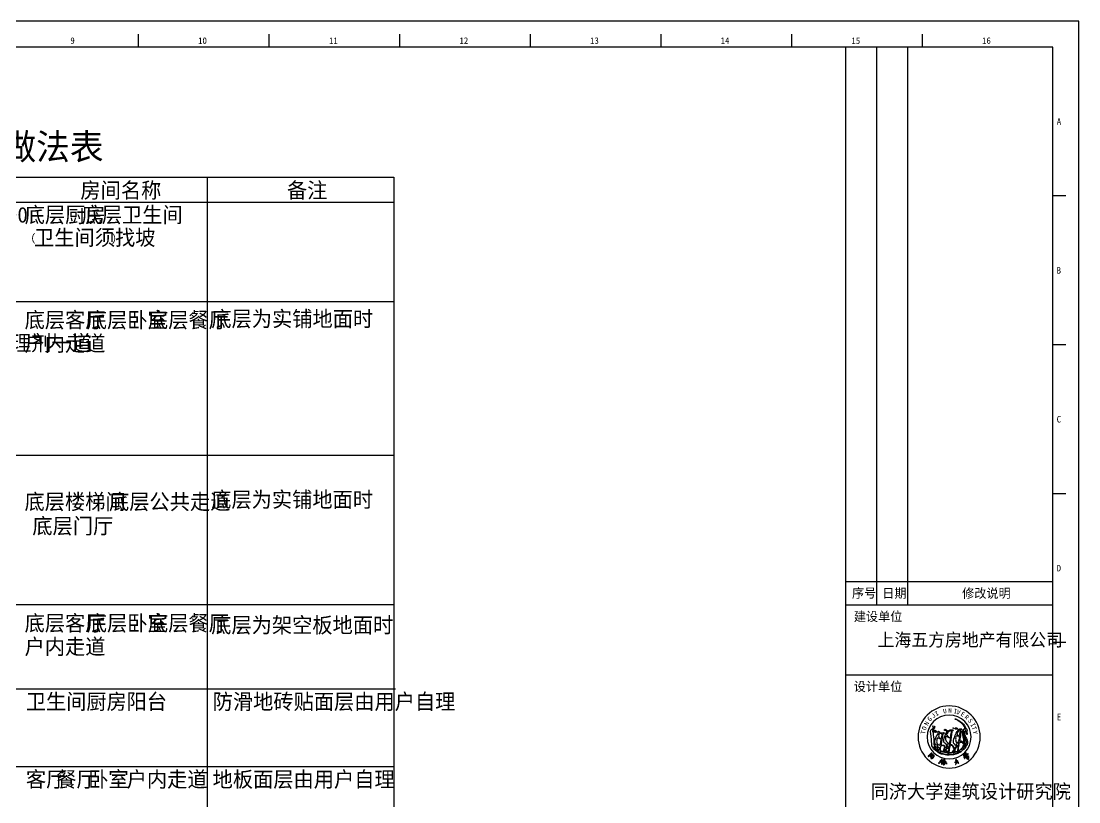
# Model space of a CAD drawing. Header units: metres. Extents: x -111281 to 59104, y 683988 to 743388.
# Drawn here: x 18326 to 59104, y 713287 to 743388 of the extents above; entities that cross this region are included whole.
import ezdxf

# ---------------------------------------------------------------- set-up
doc = ezdxf.new("R2010")
doc.units = ezdxf.units.M
doc.layers.add('TK', color=3, linetype='Continuous')
doc.layers.add('文字', color=7, linetype='Continuous')

# ---------------------------------------------------------------- blocks, each defined once
blk = doc.blocks.new('TK-A1')
at = {"layer": 'TK'}
for p, q in [((841, 594), (0, 594)), ((841, 0), (841, 594)), ((478.38, 589), (478.38, 584)), ((528.75, 589), (528.75, 584)), ((579.12, 589), (579.12, 584)), ((629.5, 589), (629.5, 584)), ((679.88, 589), (679.88, 584)), ((730.25, 589), (730.25, 584)), ((780.62, 589), (780.62, 584)), ((763, 584), (763, 369)), ((775, 584), (775, 369)), ((836, 526.6), (831, 526.6)), ((836, 469.2), (831, 469.2)), ((836, 411.8), (831, 411.8)), ((751, 378), (831, 378)), ((836, 354.4), (831, 354.4)), ((784.74, 322.03), (784.67, 322.32)), ((784.67, 322.32), (785.23, 322.11)), ((793.24, 324.95), (793.3, 325.04)), ((793.45, 324.79), (793.24, 324.95)), ((793.3, 325.04), (793.52, 324.96)), ((793.93, 324.58), (793.45, 324.79)), ((793.52, 324.96), (793.94, 324.79)), ((794.34, 324.3), (793.93, 324.58)), ((793.94, 324.79), (794.41, 324.52)), ((794.84, 323.99), (794.34, 324.3)), ((794.41, 324.52), (794.73, 324.34)), ((794.73, 324.34), (795.15, 324.07)), ((795.21, 323.71), (794.84, 323.99)), ((795.15, 324.07), (795.33, 323.85)), ((795.72, 323.35), (795.21, 323.71)), ((795.33, 323.85), (795.68, 323.68)), ((795.68, 323.68), (796, 323.42)), ((796.15, 322.97), (795.72, 323.35)), ((796, 323.42), (796.5, 322.97)), ((796.52, 322.59), (796.15, 322.97)), ((796.5, 322.97), (796.77, 322.6)), ((796.84, 322.19), (796.52, 322.59)), ((796.77, 322.6), (796.95, 322.32)), ((796.92, 321.92), (796.84, 322.19)), ((796.95, 322.32), (797.19, 321.9)), ((783.86, 320.16), (783.99, 320.57)), ((783.89, 319.27), (783.86, 320.16)), ((784.07, 318.31), (783.89, 319.27)), ((783.99, 320.57), (784.28, 320.96)), ((784.16, 317.05), (784.07, 318.31)), ((784.07, 318.31), (784.07, 318.31)), ((784.28, 320.96), (784.65, 321.32)), ((784.56, 320.24), (784.53, 319.95)), ((784.53, 319.95), (784.81, 320.01)), ((784.69, 320.65), (784.56, 320.24)), ((784.65, 321.32), (784.83, 321.58)), ((784.95, 321.01), (784.69, 320.65)), ((784.91, 321.85), (784.74, 322.03)), ((784.81, 320.01), (785.04, 320.37)), ((784.83, 321.58), (784.91, 321.85)), ((784.87, 319.28), (784.83, 318.81)), ((784.83, 318.81), (784.94, 318.03)), ((785.02, 319.67), (784.87, 319.28)), ((785.27, 321.36), (784.95, 321.01)), ((785.05, 319.72), (785.02, 319.67)), ((785.04, 320.37), (785.66, 320.6)), ((785.26, 319.97), (785.05, 319.72)), ((785.23, 322.11), (785.44, 321.8)), ((785.33, 320), (785.26, 319.97)), ((785.44, 321.8), (785.27, 321.36)), ((785.56, 319.94), (785.33, 320)), ((785.92, 319.78), (785.56, 319.94)), ((785.66, 320.6), (785.94, 320.43)), ((785.83, 317.7), (786.1, 318.25)), ((785.94, 319.77), (785.92, 319.78)), ((785.94, 320.43), (786.08, 319.97)), ((786.08, 319.97), (785.94, 319.77)), ((786.1, 318.25), (786.46, 318.86)), ((786.46, 318.86), (786.82, 319.15)), ((786.48, 320.01), (786.89, 320.21)), ((786.63, 319.7), (786.48, 320.01)), ((786.92, 319.41), (786.63, 319.7)), ((786.82, 319.15), (786.92, 319.41)), ((786.89, 320.21), (787.19, 319.96)), ((787.06, 318.83), (786.95, 318.46)), ((786.95, 318.46), (786.97, 318.09)), ((786.97, 318.09), (787.06, 317.86)), ((787.17, 319.08), (787.06, 318.83)), ((787.28, 319.2), (787.17, 319.08)), ((787.19, 319.96), (787.42, 319.56)), ((787.3, 319.36), (787.25, 319.25)), ((787.25, 319.25), (787.28, 319.2)), ((787.47, 319.42), (787.3, 319.36)), ((787.42, 319.56), (787.8, 319.61)), ((787.69, 319.33), (787.47, 319.42)), ((788, 319.25), (787.69, 319.33)), ((787.8, 319.61), (788.67, 319.7)), ((788.26, 319.18), (788, 319.25)), ((788.17, 318.01), (788.18, 318.22)), ((788.18, 318.22), (788.26, 318.51)), ((788.28, 319.07), (788.26, 319.18)), ((788.26, 318.51), (788.32, 318.85)), ((788.34, 319.03), (788.28, 319.07)), ((788.43, 318.22), (788.28, 317.48)), ((788.32, 318.85), (788.34, 319.03)), ((788.59, 319.2), (788.43, 318.22)), ((789.02, 319.34), (788.59, 319.2)), ((788.67, 319.7), (789.12, 319.62)), ((789.2, 319.45), (789.02, 319.34)), ((789.08, 317.54), (789.32, 318.17)), ((789.12, 319.62), (789.2, 319.45)), ((789.16, 320.7), (789.2, 320.86)), ((789.23, 320.52), (789.16, 320.7)), ((789.2, 320.86), (789.29, 320.92)), ((789.33, 320.5), (789.23, 320.52)), ((789.29, 320.92), (789.45, 321.04)), ((789.32, 318.17), (789.46, 318.54)), ((789.43, 320.5), (789.33, 320.5)), ((789.69, 320.47), (789.43, 320.5)), ((789.45, 321.04), (789.64, 320.94)), ((789.46, 318.54), (789.64, 319.12)), ((789.76, 318.17), (789.58, 317.92)), ((789.64, 320.94), (789.8, 320.85)), ((789.64, 319.12), (789.91, 319.61)), ((789.71, 320.42), (789.69, 320.47)), ((789.77, 320.39), (789.71, 320.42)), ((789.82, 319.1), (789.73, 319.02)), ((789.73, 319.02), (789.83, 318.97)), ((789.9, 318.15), (789.76, 318.17)), ((789.87, 320.36), (789.77, 320.39)), ((789.8, 320.85), (789.95, 320.65)), ((789.99, 319.05), (789.82, 319.1)), ((789.83, 318.97), (790.01, 318.95)), ((790.03, 320.27), (789.87, 320.36)), ((790.22, 318.03), (789.9, 318.15)), ((789.91, 319.61), (790.03, 319.78)), ((789.95, 320.65), (790.06, 320.57)), ((790.08, 319.12), (789.99, 319.05)), ((790.01, 318.95), (790.04, 318.89)), ((790.15, 320.32), (790.03, 320.27)), ((790.03, 319.78), (790.38, 320.29)), ((790.04, 318.89), (790.17, 318.6)), ((790.06, 320.57), (790.15, 320.43)), ((790.21, 319.3), (790.08, 319.12)), ((790.15, 320.43), (790.15, 320.32)), ((790.17, 318.6), (790.49, 318.3)), ((790.43, 319.67), (790.21, 319.3)), ((790.33, 320.29), (790.9, 320.56)), ((790.38, 320.29), (790.33, 320.29)), ((790.54, 319.93), (790.43, 319.67)), ((790.49, 318.3), (790.77, 318.05)), ((790.61, 320.11), (790.54, 319.93)), ((790.91, 320.16), (790.61, 320.11)), ((790.9, 320.56), (791.44, 320.74)), ((791.19, 320.3), (790.91, 320.16)), ((791.56, 320.36), (791.19, 320.3)), ((791.44, 320.74), (791.79, 320.7)), ((791.82, 320.33), (791.56, 320.36)), ((791.6, 317.87), (791.62, 318.21)), ((791.62, 318.21), (791.68, 318.66)), ((791.68, 318.66), (791.77, 319.29)), ((791.77, 319.29), (791.88, 319.84)), ((791.79, 320.7), (792.09, 320.76)), ((791.92, 318.79), (791.81, 318.04)), ((791.95, 320.13), (791.82, 320.33)), ((791.88, 319.96), (791.95, 320.13)), ((791.88, 319.84), (791.88, 319.96)), ((791.96, 319.11), (791.92, 318.79)), ((792.09, 319.87), (791.96, 319.11)), ((792.13, 320.3), (792, 320.24)), ((792, 320.24), (792.09, 319.87)), ((792.09, 320.76), (792.42, 320.81)), ((792.37, 320.38), (792.13, 320.3)), ((792.55, 320.57), (792.37, 320.38)), ((792.42, 320.81), (792.55, 320.57)), ((792.46, 321.45), (792.52, 321.51)), ((792.48, 321.38), (792.46, 321.45)), ((792.56, 321.34), (792.48, 321.38)), ((792.52, 321.51), (792.61, 321.51)), ((792.59, 321.28), (792.56, 321.34)), ((792.61, 321.27), (792.59, 321.28)), ((792.61, 321.51), (792.63, 321.38)), ((792.68, 321.22), (792.61, 321.27)), ((792.63, 321.38), (792.71, 321.27)), ((792.71, 321.27), (792.68, 321.22)), ((793, 317.71), (793.2, 318.23)), ((793.2, 318.23), (793.38, 318.74)), ((793.33, 321.14), (793.36, 321.34)), ((793.45, 321.05), (793.33, 321.14)), ((793.36, 321.34), (793.5, 321.49)), ((793.38, 318.74), (793.71, 319.46)), ((793.65, 320.99), (793.45, 321.05)), ((793.5, 321.49), (793.72, 321.5)), ((793.7, 318.37), (793.6, 318.04)), ((793.92, 320.97), (793.65, 320.99)), ((793.83, 318.49), (793.7, 318.37)), ((793.71, 319.46), (794.1, 320.1)), ((793.72, 321.5), (793.88, 321.47)), ((794.26, 318.32), (793.83, 318.49)), ((793.88, 321.47), (794.12, 321.38)), ((794.07, 321.06), (793.92, 320.97)), ((794.29, 320), (793.96, 319.37)), ((793.96, 319.37), (794.05, 318.92)), ((794.05, 318.92), (794.38, 318.53)), ((794.21, 321.19), (794.07, 321.06)), ((794.1, 320.1), (794.4, 320.38)), ((794.12, 321.39), (794.22, 321.27)), ((794.12, 321.38), (794.12, 321.39)), ((794.22, 321.27), (794.21, 321.19)), ((794.55, 318.31), (794.26, 318.32)), ((794.62, 320.37), (794.29, 320)), ((794.38, 318.53), (794.88, 318.57)), ((794.4, 320.38), (794.79, 320.83)), ((794.86, 318.36), (794.55, 318.31)), ((794.95, 320.63), (794.62, 320.37)), ((794.79, 320.83), (795.13, 321.11)), ((794.96, 318.3), (794.86, 318.36)), ((794.88, 318.57), (795.09, 318.8)), ((795.23, 320.7), (794.95, 320.63)), ((795, 318.08), (794.96, 318.3)), ((795, 317.73), (795, 318.08)), ((795.09, 318.8), (795.15, 318.93)), ((795.13, 321.11), (795.61, 321.26)), ((795.13, 319.2), (795.23, 319.65)), ((795.15, 318.93), (795.13, 319.2)), ((795.32, 318.33), (795.15, 317.39)), ((795.22, 319.95), (795.41, 320.39)), ((795.23, 319.65), (795.22, 319.95)), ((795.36, 320.53), (795.23, 320.7)), ((795.36, 319.19), (795.32, 318.33)), ((795.41, 320.39), (795.36, 320.53)), ((795.43, 319.51), (795.36, 319.19)), ((795.49, 319.71), (795.43, 319.51)), ((795.5, 320.23), (795.47, 320.2)), ((795.47, 320.2), (795.56, 319.99)), ((795.56, 319.99), (795.49, 319.71)), ((795.58, 320.36), (795.5, 320.23)), ((795.62, 320.74), (795.55, 320.44)), ((795.55, 320.44), (795.58, 320.36)), ((795.61, 321.26), (795.81, 320.98)), ((795.81, 320.98), (795.62, 320.74)), ((796.16, 320.08), (796.24, 320.5)), ((796.17, 319.44), (796.16, 320.08)), ((796.24, 319.12), (796.17, 319.44)), ((796.24, 320.5), (796.47, 320.85)), ((796.33, 318.71), (796.24, 319.12)), ((796.44, 318.21), (796.33, 318.71)), ((796.44, 319.36), (796.37, 319.21)), ((796.37, 319.21), (796.46, 319.16)), ((796.42, 320.4), (796.38, 320.13)), ((796.38, 320.13), (796.59, 319.91)), ((796.48, 319.83), (796.4, 319.64)), ((796.4, 319.64), (796.44, 319.36)), ((796.41, 317.87), (796.44, 318.21)), ((796.53, 320.64), (796.42, 320.4)), ((796.46, 319.16), (796.48, 319.06)), ((796.47, 320.85), (796.81, 321.17)), ((796.49, 319.78), (796.48, 319.83)), ((796.48, 319.06), (796.62, 318.79)), ((796.59, 319.91), (796.49, 319.78)), ((796.7, 320.89), (796.53, 320.64)), ((796.62, 318.79), (796.64, 318.45)), ((796.64, 318.45), (796.65, 318.39)), ((796.65, 318.24), (796.76, 318.39)), ((796.65, 318.39), (796.65, 318.24)), ((796.75, 318.28), (796.65, 318.17)), ((796.65, 318.17), (796.71, 317.88)), ((796.91, 321.03), (796.7, 320.89)), ((796.72, 319.2), (796.8, 319.46)), ((796.82, 318.86), (796.72, 319.2)), ((796.87, 318.31), (796.75, 318.28)), ((796.76, 318.39), (796.85, 318.54)), ((796.8, 319.46), (796.81, 319.77)), ((796.81, 321.17), (797.06, 321.33)), ((796.81, 319.77), (796.85, 319.95)), ((796.85, 318.54), (796.82, 318.86)), ((796.85, 319.95), (797.24, 320.36)), ((796.95, 318.22), (796.87, 318.31)), ((797.17, 321.12), (796.91, 321.03)), ((797.1, 321.62), (796.92, 321.92)), ((797.07, 317.95), (796.95, 318.22)), ((797.01, 319.24), (796.97, 319.08)), ((796.97, 319.08), (797.04, 318.8)), ((797.09, 319.85), (797, 319.55)), ((797, 319.55), (797.01, 319.24)), ((797.04, 318.8), (797.18, 318.44)), ((797.06, 321.33), (797.1, 321.62)), ((797.27, 319.99), (797.09, 319.85)), ((797.33, 321.01), (797.17, 321.12)), ((797.18, 318.44), (797.48, 317.78)), ((797.19, 321.9), (797.33, 321.52)), ((797.24, 320.36), (797.45, 320.74)), ((797.43, 320.05), (797.27, 319.99)), ((797.33, 321.52), (797.5, 321.25)), ((797.45, 320.74), (797.33, 321.01)), ((797.6, 320.04), (797.43, 320.05)), ((797.5, 321.25), (797.8, 321.07)), ((797.76, 319.74), (797.6, 320.04)), ((797.77, 319.41), (797.76, 319.74)), ((797.86, 318.99), (797.77, 319.41)), ((797.8, 321.07), (797.88, 320.72)), ((797.92, 320.52), (797.8, 320.32)), ((797.8, 320.32), (797.87, 319.81)), ((797.91, 318.94), (797.86, 318.99)), ((797.87, 319.81), (797.96, 319.38)), ((797.88, 320.72), (797.92, 320.52)), ((797.96, 319.38), (797.91, 318.94)), ((784.35, 314.55), (784.16, 317.05)), ((784.54, 314.16), (784.35, 314.55)), ((785.02, 313.4), (784.54, 314.16)), ((784.94, 318.03), (785.06, 317.16)), ((785.05, 317.18), (785.04, 315.95)), ((785.04, 315.95), (785.12, 315.15)), ((785.06, 317.16), (785.05, 317.18)), ((785.25, 314.23), (785.1, 314.24)), ((785.1, 314.24), (785.1, 313.93)), ((785.12, 315.15), (785.65, 314.29)), ((785.5, 314.05), (785.25, 314.23)), ((785.49, 316.21), (785.53, 316.63)), ((785.54, 315.71), (785.49, 316.21)), ((785.61, 313.88), (785.5, 314.05)), ((785.53, 316.63), (785.71, 317.29)), ((785.62, 315.34), (785.54, 315.71)), ((785.73, 315.07), (785.62, 315.34)), ((785.65, 314.29), (785.87, 313.99)), ((785.71, 317.29), (785.83, 317.7)), ((786.01, 314.94), (785.73, 315.07)), ((785.87, 313.99), (786.06, 314.16)), ((786.29, 314.82), (786.01, 314.94)), ((786.06, 314.16), (786.47, 314.24)), ((786.23, 316.46), (786.11, 316.18)), ((786.11, 316.18), (786.19, 315.88)), ((786.2, 316.71), (786.17, 316.56)), ((786.17, 316.56), (786.23, 316.46)), ((786.19, 315.88), (786.29, 315.59)), ((786.31, 317.08), (786.2, 316.71)), ((786.38, 317.3), (786.29, 317.18)), ((786.29, 317.18), (786.31, 317.08)), ((786.29, 315.59), (786.5, 315.39)), ((786.59, 314.64), (786.29, 314.82)), ((786.43, 317.53), (786.38, 317.3)), ((786.64, 317.55), (786.43, 317.53)), ((786.47, 314.24), (786.65, 314.4)), ((786.5, 315.39), (786.53, 315.24)), ((786.53, 315.24), (786.81, 315.07)), ((786.65, 314.4), (786.59, 314.64)), ((786.73, 317.66), (786.64, 317.55)), ((786.88, 317.59), (786.73, 317.66)), ((786.81, 315.07), (787.06, 314.94)), ((787.02, 317.48), (786.88, 317.59)), ((787.22, 317.39), (787.02, 317.48)), ((787.06, 317.86), (787.29, 317.61)), ((787.06, 314.94), (787.23, 314.83)), ((787.31, 317.22), (787.22, 317.39)), ((787.23, 314.83), (787.42, 314.76)), ((787.29, 317.61), (787.58, 317.47)), ((787.33, 317.27), (787.31, 317.22)), ((787.41, 317.23), (787.33, 317.27)), ((787.85, 317.21), (787.41, 317.23)), ((787.42, 314.76), (787.53, 315.02)), ((787.53, 315.02), (787.62, 315.38)), ((787.58, 317.47), (787.88, 317.53)), ((787.6, 314.15), (787.58, 313.66)), ((787.69, 314.38), (787.6, 314.15)), ((787.62, 315.38), (787.68, 315.53)), ((787.68, 315.53), (787.74, 316.06)), ((787.85, 314.5), (787.69, 314.38)), ((787.74, 316.06), (787.81, 316.49)), ((787.81, 316.49), (787.86, 316.76)), ((787.98, 316.91), (787.85, 317.21)), ((788.05, 314.59), (787.85, 314.5)), ((787.86, 316.76), (787.98, 316.91)), ((787.91, 315.53), (787.86, 315.11)), ((787.86, 315.11), (787.99, 314.9)), ((787.88, 317.53), (788, 317.64)), ((788.06, 316.15), (787.91, 315.53)), ((787.99, 314.9), (788.31, 314.89)), ((788, 317.64), (788.17, 318.01)), ((788.14, 314.63), (788.05, 314.59)), ((788.14, 316.64), (788.06, 316.15)), ((788.28, 317.48), (788.14, 316.64)), ((788.35, 314.71), (788.14, 314.63)), ((788.31, 314.89), (788.97, 314.87)), ((788.78, 314.71), (788.35, 314.71)), ((789.04, 314.49), (788.78, 314.71)), ((788.89, 316.94), (789.08, 317.54)), ((788.91, 316.5), (788.89, 316.94)), ((789, 316.02), (788.91, 316.5)), ((788.97, 314.87), (789.27, 314.48)), ((789.3, 315.56), (789, 316.02)), ((789.15, 314.2), (789.04, 314.49)), ((789.2, 313.97), (789.15, 314.2)), ((789.27, 314.48), (789.41, 314.06)), ((789.67, 315.54), (789.3, 315.56)), ((789.41, 314.06), (789.58, 313.83)), ((789.58, 317.92), (789.62, 317.67)), ((789.62, 317.67), (789.59, 317.37)), ((789.59, 317.37), (789.61, 317.03)), ((789.61, 317.03), (789.78, 316.79)), ((789.73, 315.4), (789.67, 315.54)), ((789.85, 315.21), (789.73, 315.4)), ((789.78, 316.79), (789.89, 316.43)), ((789.98, 314.86), (789.85, 315.21)), ((789.89, 316.43), (790.07, 316.12)), ((789.97, 313.94), (790.08, 314.3)), ((790.06, 314.49), (789.98, 314.86)), ((790.08, 314.3), (790.06, 314.49)), ((790.07, 316.12), (790.48, 315.8)), ((790.14, 315.15), (790.09, 314.96)), ((790.09, 314.96), (790.26, 314.76)), ((790.39, 315.27), (790.14, 315.15)), ((790.72, 317.85), (790.22, 318.03)), ((790.26, 314.76), (790.34, 314.61)), ((790.34, 314.61), (790.42, 314.44)), ((790.65, 315.26), (790.39, 315.27)), ((790.42, 314.44), (790.43, 314.34)), ((790.43, 314.34), (790.51, 314.18)), ((790.48, 315.8), (790.84, 315.61)), ((790.51, 314.18), (790.48, 314.02)), ((790.48, 314.02), (790.66, 313.84)), ((790.75, 315.19), (790.65, 315.26)), ((790.99, 317.72), (790.72, 317.85)), ((791.07, 315.1), (790.75, 315.19)), ((790.77, 318.05), (791.09, 317.86)), ((790.84, 315.61), (791.25, 315.59)), ((791.48, 317.51), (790.99, 317.72)), ((790.99, 314.26), (791.09, 314.49)), ((791.03, 314.15), (790.99, 314.26)), ((791.03, 313.97), (791.03, 314.15)), ((791.23, 314.99), (791.07, 315.1)), ((791.2, 314.4), (791.08, 313.65)), ((791.09, 317.86), (791.37, 317.79)), ((791.09, 314.49), (791.19, 314.72)), ((791.13, 314.87), (791.23, 314.99)), ((791.19, 314.72), (791.13, 314.87)), ((791.23, 314.69), (791.2, 314.4)), ((791.21, 315.63), (791.32, 316.15)), ((791.33, 314.88), (791.23, 314.69)), ((791.32, 316.15), (791.4, 316.55)), ((791.56, 314.9), (791.33, 314.88)), ((791.37, 317.79), (791.53, 317.79)), ((791.4, 316.55), (791.47, 316.99)), ((791.65, 316.71), (791.4, 315.49)), ((791.4, 315.49), (791.49, 315.24)), ((791.47, 316.99), (791.51, 317.31)), ((791.51, 317.31), (791.48, 317.51)), ((791.49, 315.24), (791.88, 315.06)), ((791.53, 317.79), (791.6, 317.87)), ((791.71, 314.79), (791.56, 314.9)), ((791.81, 318.04), (791.65, 316.71)), ((791.91, 314.77), (791.71, 314.79)), ((791.88, 315.06), (792.39, 314.7)), ((792.03, 314.71), (791.91, 314.77)), ((792.27, 314.59), (792.03, 314.71)), ((792.42, 314.32), (792.27, 314.59)), ((792.39, 314.7), (792.83, 313.94)), ((792.54, 314.03), (792.42, 314.32)), ((792.75, 313.64), (792.54, 314.03)), ((792.62, 316.22), (792.64, 316.67)), ((792.65, 316.17), (792.62, 316.22)), ((792.64, 316.67), (792.77, 317.28)), ((792.72, 315.75), (792.65, 316.17)), ((792.91, 315.25), (792.72, 315.75)), ((792.77, 317.28), (793, 317.71)), ((793.25, 315.17), (792.91, 315.25)), ((793.39, 314.89), (793.25, 315.17)), ((793.57, 314.74), (793.39, 314.89)), ((793.49, 317.73), (793.41, 317.67)), ((793.41, 317.67), (793.51, 317.46)), ((793.51, 317.46), (793.43, 317.08)), ((793.43, 317.08), (793.54, 316.68)), ((793.45, 313.84), (793.65, 314.18)), ((793.6, 318.04), (793.49, 317.73)), ((793.54, 316.68), (793.61, 316.35)), ((793.54, 313.7), (793.8, 314.05)), ((793.68, 314.54), (793.57, 314.74)), ((793.61, 316.35), (793.76, 316.06)), ((793.65, 314.18), (793.79, 314.4)), ((793.79, 314.4), (793.68, 314.54)), ((793.76, 316.06), (794.06, 315.96)), ((793.8, 314.19), (794.16, 314.27)), ((793.8, 314.05), (793.8, 314.19)), ((793.95, 314.89), (794.01, 314.97)), ((794.03, 314.74), (793.95, 314.89)), ((793.97, 315.14), (793.98, 315.37)), ((794.01, 314.97), (793.97, 315.14)), ((793.98, 315.37), (794.15, 315.61)), ((794.02, 314.65), (794.03, 314.74)), ((794.2, 314.63), (794.02, 314.65)), ((794.06, 315.96), (794.44, 315.99)), ((794.15, 315.61), (794.41, 315.7)), ((794.16, 314.27), (794.39, 314.21)), ((794.36, 314.55), (794.2, 314.63)), ((794.54, 314.65), (794.36, 314.55)), ((794.39, 314.21), (794.37, 313.88)), ((794.41, 315.7), (794.69, 315.57)), ((794.44, 315.99), (794.84, 316.16)), ((794.6, 314.99), (794.54, 314.65)), ((794.58, 313.63), (794.64, 314.02)), ((794.63, 315.18), (794.6, 314.99)), ((794.7, 315.44), (794.63, 315.18)), ((794.64, 314.02), (794.67, 314.27)), ((794.67, 314.27), (794.76, 314.56)), ((794.69, 315.57), (794.99, 315.72)), ((794.9, 315.38), (794.7, 315.44)), ((794.76, 314.56), (794.8, 314.93)), ((794.77, 314.94), (794.9, 315.38)), ((794.8, 314.93), (794.77, 314.94)), ((794.79, 316.38), (794.86, 316.99)), ((794.84, 316.16), (794.79, 316.38)), ((794.86, 316.99), (794.95, 317.36)), ((794.89, 317.58), (795, 317.73)), ((794.95, 317.36), (794.89, 317.58)), ((794.99, 315.72), (795.33, 315.94)), ((795.15, 317.39), (795.1, 317.07)), ((795.1, 317.07), (795.1, 316.69)), ((795.1, 316.69), (795.1, 316.29)), ((795.1, 316.29), (795.81, 316.46)), ((795.33, 315.94), (795.65, 316.02)), ((795.65, 316.02), (795.84, 316)), ((795.81, 316.46), (796.08, 316.18)), ((795.84, 316), (796.09, 315.74)), ((796.26, 314.18), (796.05, 313.84)), ((796.08, 316.18), (796.4, 315.74)), ((796.09, 315.74), (796.3, 315.45)), ((796.33, 314.49), (796.26, 314.18)), ((796.3, 315.45), (796.6, 315.42)), ((796.44, 314.69), (796.33, 314.49)), ((796.52, 314.15), (796.39, 313.88)), ((796.4, 315.74), (796.49, 315.65)), ((796.64, 317.18), (796.41, 317.87)), ((796.52, 314.81), (796.44, 314.69)), ((796.49, 315.65), (796.61, 315.66)), ((796.68, 315.12), (796.52, 314.81)), ((796.56, 314.3), (796.52, 314.15)), ((796.68, 314.56), (796.56, 314.3)), ((796.6, 315.42), (796.69, 315.19)), ((796.61, 315.66), (796.74, 315.86)), ((796.67, 316.6), (796.64, 317.18)), ((796.69, 316.5), (796.67, 316.6)), ((796.69, 315.19), (796.68, 315.12)), ((796.75, 314.73), (796.68, 314.56)), ((796.71, 316.18), (796.69, 316.5)), ((796.71, 317.88), (796.7, 317.72)), ((796.7, 317.72), (796.87, 317.35)), ((796.72, 316.03), (796.71, 316.18)), ((796.74, 315.86), (796.72, 316.03)), ((796.82, 314.84), (796.75, 314.73)), ((796.75, 313.83), (796.93, 314.12)), ((796.86, 315.22), (796.77, 315.07)), ((796.77, 315.07), (796.82, 314.84)), ((796.94, 315.7), (796.86, 315.4)), ((796.86, 315.4), (796.86, 315.22)), ((796.87, 317.35), (796.9, 317.28)), ((796.9, 317.28), (796.88, 316.93)), ((796.88, 316.93), (796.94, 316.67)), ((796.91, 316.45), (796.9, 316.21)), ((796.9, 316.21), (796.93, 315.9)), ((796.94, 316.67), (796.91, 316.45)), ((796.93, 315.9), (796.94, 315.7)), ((796.93, 314.12), (797.11, 314.31)), ((797.44, 314.23), (797.05, 313.74)), ((797.22, 317.68), (797.07, 317.95)), ((797.11, 314.31), (797.3, 314.69)), ((797.28, 317.41), (797.22, 317.68)), ((797.43, 317.08), (797.28, 317.41)), ((797.3, 314.69), (797.46, 315.04)), ((797.5, 316.82), (797.43, 317.08)), ((797.62, 314.49), (797.44, 314.23)), ((797.45, 317), (797.45, 317)), ((797.46, 315.04), (797.58, 315.46)), ((797.48, 317.78), (797.71, 317.36)), ((797.58, 316.48), (797.5, 316.82)), ((797.66, 316.12), (797.58, 316.48)), ((797.58, 315.46), (797.7, 315.9)), ((797.76, 314.75), (797.62, 314.49)), ((797.7, 315.9), (797.66, 316.12)), ((797.71, 317.36), (797.88, 316.84)), ((797.88, 315.15), (797.76, 314.75)), ((797.88, 316.84), (798.05, 316.16)), ((797.89, 315.16), (797.88, 315.15)), ((798.01, 315.48), (797.89, 315.16)), ((798.05, 316.16), (798.01, 315.48)), ((785.74, 312.77), (785.02, 313.4)), ((785.1, 313.93), (785.35, 313.67)), ((785.35, 313.67), (785.6, 313.53)), ((785.6, 313.53), (785.76, 313.43)), ((785.86, 313.62), (785.61, 313.88)), ((786.46, 312.31), (785.74, 312.77)), ((785.76, 313.43), (785.79, 313.3)), ((785.79, 313.3), (785.88, 313.25)), ((786.03, 313.43), (785.86, 313.62)), ((785.88, 313.25), (785.95, 313.03)), ((785.95, 313.03), (786.17, 312.92)), ((786.2, 313.32), (786.03, 313.43)), ((786.17, 312.92), (786.3, 312.93)), ((786.36, 313.21), (786.2, 313.32)), ((786.3, 312.93), (786.48, 312.67)), ((786.57, 312.98), (786.36, 313.21)), ((786.54, 313.78), (786.43, 313.67)), ((786.43, 313.67), (786.6, 313.43)), ((786.74, 312.01), (786.46, 312.31)), ((786.48, 312.67), (786.65, 312.48)), ((786.66, 313.92), (786.54, 313.78)), ((786.78, 312.85), (786.57, 312.98)), ((786.6, 313.43), (786.92, 313.22)), ((786.65, 312.48), (786.92, 312.26)), ((786.9, 313.91), (786.66, 313.92)), ((787.45, 311.58), (786.74, 312.01)), ((786.99, 312.74), (786.78, 312.85)), ((787.09, 313.96), (786.9, 313.91)), ((786.92, 313.22), (787.03, 313.13)), ((786.92, 312.26), (787.03, 312.31)), ((787.13, 312.59), (786.99, 312.74)), ((787.03, 313.13), (787.17, 313.23)), ((787.03, 312.31), (787.13, 312.59)), ((787.25, 313.86), (787.09, 313.96)), ((787.17, 313.23), (787.23, 313.42)), ((787.2, 313.56), (787.28, 313.7)), ((787.23, 313.42), (787.2, 313.56)), ((787.28, 313.7), (787.25, 313.86)), ((787.52, 312.45), (787.39, 312.25)), ((787.39, 312.25), (787.47, 312)), ((787.7, 311.56), (787.45, 311.58)), ((787.47, 312), (787.86, 311.75)), ((787.58, 313.66), (787.49, 313.32)), ((787.49, 313.32), (787.5, 312.94)), ((787.5, 312.94), (787.61, 312.72)), ((787.85, 312.32), (787.52, 312.45)), ((787.61, 312.72), (787.88, 312.64)), ((788.07, 311.42), (787.7, 311.56)), ((788.17, 312.28), (787.85, 312.32)), ((787.86, 311.75), (788.05, 311.7)), ((787.88, 312.64), (788.29, 312.42)), ((788.05, 311.7), (788.51, 311.58)), ((788.35, 311.31), (788.07, 311.42)), ((788.56, 312.14), (788.17, 312.28)), ((788.29, 312.42), (788.58, 312.45)), ((788.93, 311.19), (788.35, 311.31)), ((788.51, 311.58), (788.9, 311.44)), ((788.89, 312.14), (788.56, 312.14)), ((788.58, 312.45), (788.64, 312.53)), ((788.64, 312.53), (788.78, 312.76)), ((788.78, 312.76), (789.01, 313.21)), ((789.27, 312.05), (788.89, 312.14)), ((788.9, 311.44), (789.44, 311.33)), ((789.47, 311.12), (788.93, 311.19)), ((789.01, 313.21), (789.15, 313.51)), ((789.17, 312.79), (789.03, 312.55)), ((789.03, 312.55), (789.09, 312.37)), ((789.09, 312.37), (789.31, 312.23)), ((789.15, 313.51), (789.27, 313.67)), ((789.18, 312.86), (789.17, 312.79)), ((789.36, 313.04), (789.18, 312.86)), ((789.27, 313.67), (789.2, 313.97)), ((789.47, 311.95), (789.27, 312.05)), ((789.31, 312.23), (789.59, 312.18)), ((789.54, 313.02), (789.36, 313.04)), ((789.44, 311.33), (789.77, 311.38)), ((790.01, 311.89), (789.47, 311.95)), ((789.89, 311.06), (789.47, 311.12)), ((789.68, 312.9), (789.54, 313.02)), ((789.58, 313.83), (789.97, 313.94)), ((789.59, 312.18), (789.88, 312.2)), ((789.76, 312.66), (789.68, 312.9)), ((789.83, 313.29), (789.76, 313.19)), ((789.76, 313.19), (789.95, 312.85)), ((789.89, 312.58), (789.76, 312.66)), ((789.77, 311.38), (790.13, 311.24)), ((789.86, 313.47), (789.83, 313.29)), ((790.08, 313.5), (789.86, 313.47)), ((789.88, 312.2), (790, 312.31)), ((789.89, 312.41), (789.89, 312.58)), ((790, 312.31), (789.89, 312.41)), ((790.28, 311.03), (789.89, 311.06)), ((789.95, 312.85), (790.07, 312.69)), ((790.39, 311.92), (790.01, 311.89)), ((790.07, 312.69), (790.24, 312.41)), ((790.38, 313.5), (790.08, 313.5)), ((790.13, 311.24), (790.5, 311.31)), ((790.24, 312.41), (790.3, 312.21)), ((790.48, 310.93), (790.28, 311.03)), ((790.3, 312.21), (790.49, 312.05)), ((790.63, 313.37), (790.38, 313.5)), ((790.7, 311.81), (790.39, 311.92)), ((791.04, 311.02), (790.48, 310.93)), ((790.49, 312.05), (790.69, 312.19)), ((790.5, 311.31), (790.58, 311.39)), ((790.58, 311.39), (790.67, 311.61)), ((790.87, 313.21), (790.63, 313.37)), ((790.66, 313.84), (790.88, 313.74)), ((790.67, 311.61), (790.7, 311.81)), ((790.69, 312.19), (790.71, 312.47)), ((790.71, 312.47), (790.83, 312.83)), ((790.81, 313.02), (790.87, 313.21)), ((790.9, 312.94), (790.81, 313.02)), ((790.83, 312.83), (790.9, 312.94)), ((790.91, 311.77), (790.83, 311.43)), ((790.83, 311.43), (790.83, 311.36)), ((790.83, 311.36), (791.02, 311.34)), ((790.88, 313.74), (790.91, 313.81)), ((790.94, 312.57), (790.88, 312.39)), ((790.88, 312.39), (790.93, 312.12)), ((790.91, 313.81), (790.92, 313.92)), ((791.13, 311.84), (790.91, 311.77)), ((790.92, 313.92), (791.03, 313.97)), ((790.93, 312.12), (791.41, 312.04)), ((790.98, 312.88), (790.94, 312.57)), ((790.99, 313.37), (790.98, 312.88)), ((791.08, 313.65), (790.99, 313.37)), ((791.02, 311.34), (791.2, 311.2)), ((791.55, 311.05), (791.04, 311.02)), ((791.32, 311.84), (791.13, 311.84)), ((791.2, 311.2), (791.41, 311.21)), ((791.52, 311.8), (791.32, 311.84)), ((791.41, 312.04), (791.85, 312.06)), ((791.41, 311.21), (791.77, 311.33)), ((791.75, 311.87), (791.52, 311.8)), ((791.91, 311.12), (791.55, 311.05)), ((791.92, 311.85), (791.75, 311.87)), ((791.77, 311.33), (792.01, 311.35)), ((791.85, 312.06), (792.19, 312.09)), ((792.34, 311.14), (791.91, 311.12)), ((792.41, 311.95), (791.92, 311.85)), ((792.01, 311.35), (792.22, 311.34)), ((792.19, 312.09), (792.26, 312.12)), ((792.22, 311.34), (792.55, 311.42)), ((792.26, 312.45), (792.4, 312.71)), ((792.26, 312.12), (792.26, 312.45)), ((792.69, 311.17), (792.26, 311.13)), ((792.26, 311.13), (792.34, 311.14)), ((792.4, 312.71), (792.63, 312.9)), ((792.54, 311.95), (792.41, 311.95)), ((792.55, 312.49), (792.49, 312.34)), ((792.49, 312.34), (792.55, 312.18)), ((792.68, 311.94), (792.54, 311.95)), ((792.67, 312.53), (792.55, 312.49)), ((792.55, 312.18), (792.85, 312.14)), ((792.55, 311.42), (792.84, 311.46)), ((792.63, 312.9), (792.82, 313.11)), ((792.76, 312.59), (792.67, 312.53)), ((792.8, 311.91), (792.68, 311.94)), ((793.11, 311.22), (792.69, 311.17)), ((792.88, 313.3), (792.75, 313.64)), ((792.9, 312.68), (792.76, 312.59)), ((792.93, 311.97), (792.8, 311.91)), ((792.82, 313.11), (792.88, 313.3)), ((792.83, 313.94), (793.02, 313.58)), ((792.84, 311.46), (793.12, 311.52)), ((792.85, 312.14), (793.05, 312.17)), ((793.06, 312.61), (792.9, 312.68)), ((793.03, 311.97), (792.93, 311.97)), ((793.02, 313.58), (793.24, 313.64)), ((793.37, 312), (793.03, 311.97)), ((793.05, 312.17), (793.18, 312.2)), ((793.13, 312.42), (793.06, 312.61)), ((793.61, 311.38), (793.11, 311.22)), ((793.12, 311.52), (793.46, 311.59)), ((793.23, 312.27), (793.13, 312.42)), ((793.18, 312.2), (793.23, 312.27)), ((793.22, 313.03), (793.26, 313.38)), ((793.31, 312.92), (793.22, 313.03)), ((793.24, 313.64), (793.45, 313.84)), ((793.26, 313.38), (793.46, 313.49)), ((793.37, 312.7), (793.31, 312.92)), ((793.36, 312.42), (793.37, 312.7)), ((793.63, 312.27), (793.36, 312.42)), ((793.88, 312.16), (793.37, 312)), ((793.46, 313.49), (793.54, 313.7)), ((793.46, 311.59), (793.89, 311.66)), ((794.33, 311.62), (793.61, 311.38)), ((793.98, 312.32), (793.63, 312.27)), ((794.13, 312.09), (793.88, 312.16)), ((793.89, 311.66), (794.18, 311.85)), ((794.14, 312.46), (793.98, 312.32)), ((794.18, 311.85), (794.13, 312.09)), ((794.24, 312.57), (794.14, 312.46)), ((794.33, 312.98), (794.24, 312.8)), ((794.24, 312.8), (794.24, 312.57)), ((794.37, 313.4), (794.27, 313.16)), ((794.27, 313.16), (794.33, 312.98)), ((794.37, 313.88), (794.33, 313.62)), ((794.33, 313.62), (794.37, 313.4)), ((794.35, 312.22), (794.33, 312.07)), ((794.33, 312.07), (794.44, 311.91)), ((794.62, 311.77), (794.33, 311.62)), ((794.58, 312.41), (794.35, 312.22)), ((794.44, 311.91), (794.63, 311.97)), ((794.49, 312.72), (794.54, 313.01)), ((794.63, 312.62), (794.49, 312.72)), ((794.54, 313.01), (794.58, 313.29)), ((794.58, 313.29), (794.58, 313.63)), ((794.81, 312.52), (794.58, 312.41)), ((795.04, 312.03), (794.62, 311.77)), ((794.95, 312.68), (794.63, 312.62)), ((794.63, 311.97), (794.66, 312.03)), ((794.66, 312.03), (794.89, 312.14)), ((795.06, 312.61), (794.81, 312.52)), ((794.89, 312.14), (795.13, 312.29)), ((795.18, 312.86), (794.95, 312.68)), ((795.31, 312.06), (795.04, 312.03)), ((795.22, 312.62), (795.06, 312.61)), ((795.13, 312.29), (795.31, 312.38)), ((795.56, 313.18), (795.18, 312.86)), ((795.28, 312.55), (795.22, 312.62)), ((795.31, 312.38), (795.28, 312.55)), ((795.45, 312.28), (795.31, 312.06)), ((795.8, 312.48), (795.45, 312.28)), ((795.8, 313.52), (795.56, 313.18)), ((796.05, 313.84), (795.8, 313.52)), ((796.07, 312.75), (795.8, 312.48)), ((796.42, 313.02), (796.07, 312.75)), ((796.21, 313.3), (796.19, 313.23)), ((796.19, 313.23), (796.25, 313.14)), ((796.3, 313.32), (796.21, 313.3)), ((796.25, 313.14), (796.32, 313.09)), ((796.28, 313.77), (796.27, 313.69)), ((796.27, 313.69), (796.4, 313.62)), ((796.39, 313.88), (796.28, 313.77)), ((796.35, 313.27), (796.3, 313.32)), ((796.32, 313.09), (796.39, 313.12)), ((796.39, 313.25), (796.35, 313.27)), ((796.37, 313.19), (796.39, 313.25)), ((796.39, 313.12), (796.37, 313.19)), ((796.4, 313.62), (796.58, 313.72)), ((796.64, 313.14), (796.42, 313.02)), ((796.58, 313.72), (796.75, 313.83)), ((796.86, 313.45), (796.64, 313.14)), ((797.01, 313.73), (796.86, 313.45)), ((797.05, 313.74), (797.01, 313.73))]:
    blk.add_line(p, q, dxfattribs=at)
for points in [[(831, 584), (25, 584), (25, 10), (831, 10)], [(784.05, 311.36), (784.13, 311.39), (784.19, 311.35), (784.5, 311.12), (784.55, 311.08), (784.63, 311), (784.73, 310.93), (784.79, 310.89), (784.87, 310.83), (784.92, 310.77), (784.93, 310.7), (784.94, 310.59), (784.94, 310.52), (784.89, 310.43), (784.75, 310.24), (784.6, 310.04), (784.48, 309.94), (784.4, 309.88), (784.31, 309.84), (784.24, 309.81), (784.16, 309.83), (784.08, 309.87), (784.01, 309.97), (783.92, 309.69), (784.02, 309.66), (784.22, 309.66), (784.34, 309.67), (784.5, 309.74), (784.67, 309.83), (784.83, 309.98), (784.97, 310.14), (785.1, 310.3), (785.2, 310.46), (785.26, 310.61), (785.26, 310.73), (785.25, 310.82), (785.2, 310.92), (785.11, 311), (784.97, 311.03), (784.89, 311.09), (784.78, 311.18), (784.64, 311.25), (784.6, 311.29), (784.53, 311.33), (784.5, 311.39), (784.43, 311.48), (784.36, 311.52), (784.32, 311.55), (784.29, 311.58), (784.29, 311.64), (784.27, 311.71), (784.14, 311.78), (784.07, 311.75), (783.93, 311.64), (783.67, 311.42), (783.38, 311.13), (783.14, 310.89), (782.98, 310.73), (782.94, 310.67), (782.92, 310.61), (782.92, 310.52), (782.93, 310.47), (782.96, 310.43), (783, 310.42), (783.03, 310.44), (783.1, 310.51), (783.22, 310.64), (783.58, 310.99), (783.78, 311.16)], [(783.62, 310.49), (783.7, 310.41), (783.75, 310.4), (783.81, 310.43), (783.81, 310.46), (783.89, 310.56), (783.95, 310.5), (783.89, 310.43), (783.88, 310.35), (783.87, 310.27), (783.89, 310.24), (783.95, 310.2), (784.03, 310.21), (784.08, 310.2), (784.17, 310.18), (784.22, 310.18), (784.2, 310.29), (784.19, 310.35), (784.28, 310.47), (784.2, 310.51), (784.13, 310.56), (784.01, 310.65), (783.94, 310.68), (783.95, 310.71), (783.91, 310.76), (783.8, 310.82), (783.75, 310.8), (783.68, 310.71), (783.62, 310.62), (783.59, 310.54)], [(784.38, 310.66), (784.42, 310.66), (784.48, 310.72), (784.45, 310.81), (784.38, 310.89), (784.33, 310.93), (784.3, 310.96), (784.23, 310.99), (784.18, 310.98), (784.13, 310.93), (784.18, 310.81), (784.28, 310.72), (784.34, 310.69)], [(797.03, 309.73), (797.1, 309.8), (797.13, 309.9), (797.09, 310.01), (797.03, 310.09), (797.01, 310.14), (797.08, 310.25), (797.21, 310.38), (797.26, 310.44), (797.35, 310.53), (797.38, 310.58), (797.5, 310.71), (797.61, 310.83), (797.71, 310.94), (797.82, 311.06), (797.91, 311.13), (798.03, 311.29), (798.06, 311.23), (798.1, 311.14), (798.18, 311.21), (798.23, 311.29), (798.28, 311.4), (798.28, 311.51), (798.25, 311.57), (798.13, 311.56), (798.06, 311.52), (798.02, 311.49), (797.96, 311.4), (797.86, 311.31), (797.83, 311.26), (797.75, 311.16), (797.67, 311.08), (797.6, 310.98), (797.52, 310.89), (797.5, 311.01), (797.49, 311.12), (797.48, 311.23), (797.53, 311.18), (797.56, 311.2), (797.6, 311.45), (797.62, 311.48), (797.6, 311.59), (797.6, 311.64), (797.58, 311.71), (797.58, 311.82), (797.55, 311.87), (797.5, 311.89), (797.42, 311.88), (797.38, 311.84), (797.29, 311.75), (797.2, 311.63), (797.17, 311.6), (797.14, 311.51), (797.08, 311.44), (797.06, 311.37), (797.08, 311.32), (797.02, 311.32), (796.96, 311.33), (796.93, 311.3), (796.89, 311.25), (796.83, 311.21), (796.79, 311.16), (796.76, 311.12), (796.71, 311.08), (796.7, 311.01), (796.74, 310.95), (796.8, 310.96), (796.87, 310.9), (796.89, 310.83), (796.91, 310.8), (796.92, 310.75), (797, 310.64), (797.07, 310.65), (797.09, 310.7), (797.02, 310.79), (797.01, 310.88), (796.98, 310.94), (796.96, 311.07), (796.98, 311.13), (797.01, 311.16), (797.1, 311.13), (797.07, 311), (797.11, 310.92), (797.11, 310.85), (797.14, 310.79), (797.2, 310.72), (797.25, 310.72), (797.27, 310.75), (797.29, 310.87), (797.32, 310.93), (797.32, 311.04), (797.3, 311.17), (797.27, 311.21), (797.22, 311.28), (797.18, 311.29), (797.16, 311.3), (797.18, 311.37), (797.22, 311.44), (797.26, 311.52), (797.26, 311.56), (797.31, 311.62), (797.36, 311.63), (797.41, 311.62), (797.45, 311.56), (797.44, 311.44), (797.46, 311.41), (797.44, 311.39), (797.37, 311.39), (797.35, 311.4), (797.32, 311.39), (797.39, 311.24), (797.42, 311.06), (797.49, 310.86), (797.46, 310.82), (797.38, 310.7), (797.3, 310.6), (797.22, 310.55), (797.13, 310.46), (797.03, 310.38), (796.89, 310.56), (796.75, 310.75), (796.7, 310.81), (796.61, 310.96), (796.58, 310.97), (796.5, 310.98), (796.48, 310.97), (796.47, 310.91), (796.53, 310.82), (796.67, 310.64), (796.84, 310.47), (796.91, 310.39), (796.97, 310.32), (796.92, 310.25), (796.89, 310.29), (796.85, 310.32), (796.75, 310.29), (796.67, 310.2), (796.65, 310.18), (796.66, 310.15), (796.71, 310.13), (796.8, 310.04), (796.85, 309.93), (796.89, 309.83), (796.96, 309.76)], [(798.22, 310.41), (798.17, 310.44), (798.1, 310.44), (798.09, 310.59), (798.1, 310.68), (798.06, 310.74), (797.99, 310.76), (797.91, 310.75), (797.83, 310.72), (797.78, 310.66), (797.74, 310.58), (797.71, 310.54), (797.64, 310.42), (797.57, 310.34), (797.49, 310.27), (797.45, 310.21), (797.44, 310.17), (797.48, 310.1), (797.53, 310.04), (797.58, 310.01), (797.62, 310.04), (797.66, 310.1), (797.68, 310.17), (797.75, 310.31), (797.84, 310.47), (797.88, 310.48), (797.95, 310.43), (797.98, 310.39), (798, 310.28), (798.05, 310.22), (797.96, 310.11), (797.91, 310.02), (797.84, 309.96), (797.8, 309.92), (797.74, 309.87), (797.68, 309.78), (797.66, 309.69), (797.68, 309.66), (797.78, 309.67), (797.88, 309.73), (797.94, 309.85), (798, 309.97), (798.12, 310.1), (798.19, 310.17), (798.26, 310.14), (798.35, 310.04), (798.4, 309.92), (798.42, 309.8), (798.35, 309.63), (798.31, 309.59), (798.13, 309.48), (798.13, 309.47), (798.3, 309.41), (798.35, 309.36), (798.45, 309.48), (798.5, 309.6), (798.55, 309.77), (798.58, 309.91), (798.55, 310.1), (798.48, 310.19), (798.35, 310.29), (798.52, 310.48), (798.59, 310.53), (798.63, 310.59), (798.61, 310.64), (798.51, 310.69), (798.45, 310.67), (798.36, 310.58), (798.25, 310.46)], [(787.65, 308.9), (787.67, 308.9), (787.7, 308.87), (787.71, 308.78), (787.65, 308.63), (787.57, 308.52), (787.44, 308.32), (787.3, 308.08), (787.2, 307.94), (787.16, 307.86), (787.09, 307.79), (787.01, 307.74), (786.96, 307.79), (786.97, 307.88), (786.99, 307.98), (787.03, 308.04), (787.11, 308.12), (787.21, 308.21), (787.36, 308.43), (787.48, 308.6), (787.52, 308.7), (787.6, 308.8)], [(788.45, 308.36), (788.51, 308.43), (788.57, 308.53), (788.72, 308.55), (788.83, 308.56), (788.77, 308.43), (788.69, 308.36), (788.61, 308.35), (788.61, 308.28), (788.67, 308.25), (788.73, 308.26), (788.85, 308.3), (788.96, 308.4), (789.01, 308.47), (789.06, 308.6), (789.04, 308.61), (789.02, 308.62), (789.09, 308.69), (789.16, 308.71), (789.24, 308.76), (789.33, 308.78), (789.41, 308.81), (789.48, 308.82), (789.52, 308.87), (789.46, 308.91), (789.28, 308.99), (789.23, 309.01), (789.29, 309.06), (789.34, 309.09), (789.37, 309.15), (789.36, 309.18), (789.19, 309.26), (789.13, 309.29), (789.08, 309.31), (789, 309.23), (788.9, 309.2), (788.82, 309.15), (788.77, 309.14), (788.74, 309.11), (788.65, 309.11), (788.63, 309.08), (788.66, 309.05), (788.79, 309.05), (788.98, 309.04), (789.14, 309.02), (789.22, 308.96), (789.2, 308.9), (789.06, 308.82), (789.02, 308.77), (788.94, 308.75), (788.88, 308.68), (788.86, 308.63), (788.84, 308.58), (788.67, 308.6), (788.59, 308.6), (788.63, 308.69), (788.61, 308.77), (788.53, 308.82), (788.47, 308.84), (788.4, 308.82), (788.48, 308.74), (788.49, 308.68), (788.45, 308.62), (788.2, 308.56), (787.98, 308.45), (787.82, 308.36), (787.75, 308.3), (787.76, 308.24), (787.81, 308.2), (787.89, 308.17), (788.04, 308.18), (788.27, 308.24)], [(787.95, 309.16), (787.97, 309.2), (787.99, 309.22), (788.03, 309.2), (788.04, 309.04), (788.02, 309), (787.99, 308.99), (787.93, 308.98), (787.91, 308.97), (787.85, 308.94), (787.79, 308.95), (787.75, 308.97), (787.76, 309.01), (787.8, 309.06), (787.87, 309.09)], [(789.27, 307.56), (789.28, 307.71), (789.23, 307.81), (789.2, 307.89), (789.1, 307.93), (789.01, 307.93), (788.92, 307.84), (788.85, 307.79), (788.67, 307.72), (788.75, 307.87), (788.73, 307.94), (788.68, 307.97), (788.6, 308), (788.55, 307.97), (788.38, 307.97), (788.46, 308.03), (788.5, 308.1), (788.51, 308.16), (788.49, 308.19), (788.42, 308.18), (788.34, 308.15), (788.27, 308.08), (788.21, 307.99), (788.14, 307.93), (788.08, 307.82), (788.02, 307.68), (788.02, 307.6), (788.02, 307.54), (788.04, 307.53), (788.12, 307.53), (788.15, 307.55), (788.23, 307.74), (788.28, 307.82), (788.34, 307.88), (788.42, 307.89), (788.48, 307.87), (788.51, 307.78), (788.49, 307.68), (788.51, 307.61), (788.53, 307.59), (788.58, 307.63), (788.66, 307.64), (788.74, 307.68), (788.81, 307.7), (788.86, 307.76), (788.96, 307.81), (789.05, 307.81), (789.09, 307.78), (789.11, 307.7), (789.08, 307.6), (789.01, 307.47), (788.93, 307.37), (788.82, 307.27), (788.67, 307.18), (788.84, 307.21), (789, 307.29), (789.14, 307.36), (789.21, 307.43)], [(788.27, 309.48), (788.22, 309.49), (788.16, 309.48), (788.15, 309.42), (788.11, 309.28), (788.14, 309.23), (788.19, 309.21), (788.27, 309.23), (788.3, 309.29), (788.3, 309.36)], [(788.28, 308.39), (788.21, 308.37), (788.17, 308.35), (788.13, 308.37), (788.16, 308.43), (788.3, 308.49), (788.36, 308.51)], [(789.23, 308.53), (789.17, 308.56), (789.15, 308.59), (789.1, 308.61), (789.17, 308.62), (789.25, 308.61), (789.45, 308.63), (789.48, 308.62), (789.53, 308.65), (789.59, 308.63), (789.6, 308.59), (789.56, 308.55), (789.48, 308.52), (789.44, 308.49), (789.34, 308.48), (789.3, 308.46), (789.26, 308.34), (789.24, 308.23), (789.25, 308.19), (789.31, 308.17), (789.36, 308.17), (789.4, 308.15), (789.35, 308.11), (789.29, 308.08), (789.26, 308.04), (789.2, 308.04), (789.15, 308.08), (789.13, 308.13), (789.13, 308.22), (789.17, 308.36)], [(789.53, 308.09), (789.49, 308.15), (789.44, 308.18), (789.41, 308.23), (789.38, 308.32), (789.46, 308.35), (789.51, 308.4), (789.62, 308.41), (789.72, 308.36), (789.74, 308.35), (789.74, 308.31), (789.71, 308.27), (789.54, 308.23), (789.57, 308.2), (789.75, 308.03), (789.82, 307.97), (790.04, 307.83), (790.17, 307.78), (790.06, 307.71), (789.99, 307.71), (789.92, 307.69), (789.87, 307.7), (789.72, 307.88), (789.63, 307.97)], [(793.56, 307.63), (793.52, 307.54), (793.5, 307.49), (793.49, 307.45), (793.51, 307.44), (793.55, 307.45), (793.6, 307.5), (793.67, 307.59), (793.76, 307.76), (793.83, 307.84), (793.86, 307.96), (793.86, 308.12), (793.85, 308.23), (793.84, 308.38), (793.91, 308.41), (794.13, 308.51), (794.17, 308.53), (794.26, 308.59), (794.32, 308.63), (794.35, 308.69), (794.33, 308.76), (794.31, 308.79), (794.27, 308.8), (794.23, 308.79), (794.16, 308.75), (794.03, 308.67), (793.92, 308.6), (793.84, 308.58), (793.8, 308.56), (793.8, 308.65), (793.77, 308.78), (793.76, 308.92), (793.77, 309.07), (793.78, 309.19), (793.77, 309.25), (793.73, 309.31), (793.69, 309.35), (793.63, 309.35), (793.59, 309.35), (793.55, 309.27), (793.52, 309.25), (793.5, 309.15), (793.53, 308.83), (793.54, 308.71), (793.59, 308.48), (793.47, 308.41), (793.23, 308.27), (793.2, 308.24), (793.18, 308.18), (793.14, 308.12), (793.13, 308.08), (793.16, 308.04), (793.2, 308.03), (793.24, 308.05), (793.31, 308.13), (793.4, 308.18), (793.59, 308.28), (793.6, 308.11), (793.58, 307.89), (793.56, 307.75)], [(794.64, 308.11), (794.58, 308.17), (794.45, 308.23), (794.35, 308.24), (794.27, 308.22), (794.22, 308.19), (794.19, 308.15), (794.25, 308.03), (794.31, 307.99), (794.42, 307.91), (794.57, 307.89), (794.61, 307.91), (794.67, 308.02), (794.66, 308.05)]]:
    blk.add_lwpolyline(points, close=True, dxfattribs=at)
for points in [[(751, 584), (751, 10)], [(751, 369), (831, 369)], [(751, 342), (831, 342)], [(833.5, 297), (836, 297)]]:
    blk.add_lwpolyline(points, dxfattribs=at)
blk.add_lwpolyline([(803, 318, 0.41), (791, 330, 0.41), (779, 318, 0.41), (791, 306, 0.41)], format="xyb", close=True, dxfattribs=at)
for start, end in [(90, 180), (0, 90), (180, 270), (270, 360)]:
    blk.add_arc((791, 318), 8.46, start, end, dxfattribs=at)
for s, height, p in [('9', 2.5, (452.18, 585.25)), ('10', 2.5, (501.44, 585.25)), ('11', 2.5, (551.91, 585.25)), ('12', 2.5, (602.19, 585.25)), ('13', 2.5, (652.56, 585.25)), ('14', 2.5, (702.89, 585.25)), ('15', 2.5, (753.31, 585.25)), ('16', 2.5, (803.69, 585.25)), ('A', 2.5, (832.49, 554.05)), ('B', 2.5, (832.44, 496.65)), ('C', 2.5, (832.44, 439.25)), ('D', 2.5, (832.44, 381.85)), ('序号', 3.6, (753.54, 371.7)), ('日期', 3.6, (765.2, 371.64)), ('修改说明', 3.6, (796, 371.64)), ('建设单位', 3.6, (754.24, 362.67)), ('设计单位', 3.6, (754.22, 335.67)), ('N', 1.76, (790.65, 327.31)), ('E', 2.5, (832.49, 324.45)), ('同济大学建筑设计研究院', 5.4, (760.71, 294.3))]:
    blk.add_text(s, height=height, dxfattribs=at).set_placement(p)
for s, rotation, p in [('J', 40, (784.94, 325.08)), ('I', 30, (786.05, 325.96)), ('U', 10, (788.8, 327.02)), ('I', 350, (792.61, 327.22)), ('V', 340, (793.68, 326.97)), ('E', 330, (795.24, 326.36)), ('R', 320, (796.76, 325.4)), ('N', 62.61, (782.75, 322.21)), ('G', 42.67, (783.56, 323.89)), ('S', 310, (798.02, 324.23)), ('I', 301.41, (799.07, 322.79)), ('T', 290, (799.6, 321.74)), ('T', 80, (781.7, 318.97)), ('O', 70, (781.98, 320.45)), ('Y', 280, (800.11, 320.26))]:
    blk.add_text(s, height=1.76, rotation=rotation, dxfattribs=at).set_placement(p)

msp = doc.modelspace()

# ---------------------------------------------------------------- linework, layer by layer
for p, q in [((-3355.02, 737372.71), (32694.59, 737372.13)), ((25494.59, 737372.24), (25490.8, 688786.28)), ((32694.59, 737372.13), (32691.05, 688786.16)), ((-3360.55, 736412.71), (32689.07, 736412.13)), ((-959.73, 732572.71), (32689.91, 732572.71)), ((-955.9, 726653.06), (32693.81, 726653.06)), ((-963.86, 720893.06), (32685.78, 720893.06)), ((-3296.94, 717643.85), (32752.67, 717643.26)), ((-967.22, 717643.81), (32682.42, 717643.81)), ((-981.18, 714646.73), (32668.46, 714646.73))]:
    msp.add_line(p, q)

# ---------------------------------------------------------------- block references
at = {"xscale": 100, "yscale": 100, "zscale": 100}
msp.add_blockref('TK-A1', (-24996.2, 683988.06), dxfattribs=at)

# ---------------------------------------------------------------- texts
for s, height, p in [('房间名称', 600, (20610.44, 736566.07)), ('备注', 600, (28573.54, 736566.07)), ('内配钢筋%%c4@200', 600, (12820.07, 735622.13)), ('底层厨房', 600, (18462.31, 735622.13)), ('底层卫生间', 600, (20654.87, 735622.13)), ('卫生间须找坡', 600, (18823.28, 734743.7)), ('(', 300, (18690.42, 734888.72)), (')', 300, (21804.05, 734880.26)), ('底层客厅', 600, (18458.57, 731567.75)), ('底层卧室', 600, (20857.63, 731567.75)), ('底层餐厅', 600, (23214.5, 731567.75)), ('底层为实铺地面时', 600, (25658.17, 731611.1)), ('面上粘黄砂,刷基层处理剂一道', 600, (10504.36, 730678.79)), ('户内走道', 600, (18457.73, 730663.14)), ('底层楼梯间', 600, (18454.55, 724559.48)), ('底层公共走道', 600, (21713.42, 724559.48)), ('底层为实铺地面时', 600, (25652.99, 724643.15)), ('底层门厅', 600, (18756.45, 723623.48)), ('底层客厅', 600, (18458.57, 719877.3)), ('底层卧室', 600, (20857.63, 719877.3)), ('底层餐厅', 600, (23214.5, 719877.3)), ('底层为架空板地面时', 600, (25652.99, 719802.8)), ('上海五方房地产有限公司', 500, (51342.08, 719284.15)), ('户内走道', 600, (18457.73, 718972.68)), ('卫生间', 600, (18504.48, 716853.26)), ('厨房', 600, (20838.96, 716853.26)), ('阳台', 600, (22387.67, 716853.26)), ('防滑地砖贴面层由用户自理', 600, (25708.68, 716853.26)), ('客厅', 600, (18508.84, 713856.49)), ('餐厅', 600, (19679.82, 713856.49)), ('卧室', 600, (20908.84, 713856.86)), ('户内走道', 600, (22393.89, 713856.55)), ('地板面层由用户自理', 600, (25706.56, 713856.14))]:
    msp.add_text(s, height=height).set_placement(p)
at = {"layer": '文字'}
msp.add_text('室内装修材料做法表', height=1000, dxfattribs=at).set_placement((9803.42, 738048.39))

doc.saveas('drawing.dxf')
